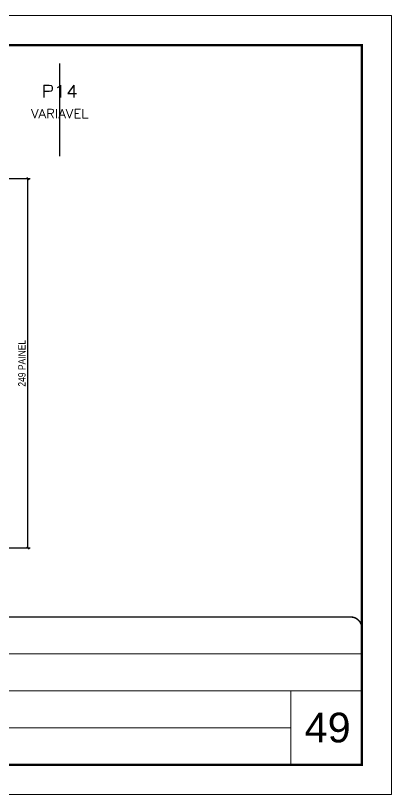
# Model space of a CAD drawing. Extents: x 28748 to 35002, y 14885 to 43501.
# Drawn here: x 29726 to 30233, y 28668 to 29718 of the extents above; entities that cross this region are included whole.
import ezdxf
from ezdxf.enums import TextEntityAlignment as Align

# ---------------------------------------------------------------- set-up
doc = ezdxf.new("R2010")
doc.units = 0
for name, pattern in [('CONTINUO', [0]), ('DASHED', [0.75, 0.5, -0.25]), ('HIDDEN', [0.375, 0.25, -0.125])]:
    doc.linetypes.add(name, pattern=pattern)
for name, color, linetype, lineweight in [('CARIMBO', 255, 'Continuous', 9), ('Folhas', 255, 'Continuous', 9), ('SARRAFO DE PRESSAO', 251, 'DASHED', 9), ('Texto Seção', 7, 'Continuous', 15)]:
    doc.layers.add(name, color=color, linetype=linetype, lineweight=lineweight)
for name, color, linetype in [('COTA', 241, 'Continuous'), ('Texto de Titulo', 7, 'Continuous'), ('Texto Qtd Sarr', 242, 'Continuous')]:
    doc.layers.add(name, color=color, linetype=linetype)
doc.styles.add('ARIAL', font='arial.ttf')
doc.styles.add('COTA TECNICA 2X', font='techl___.ttf', dxfattribs={"height": 10})
doc.styles.add('ROMANS', font='romans.shx')
doc.dimstyles.new('SECAO PILAR', dxfattribs={"dimtxt": 10, "dimasz": 3, "dimexe": 3, "dimexo": 3, "dimgap": 3, "dimtad": 1, "dimdec": 1, "dimlfac": 0.5, "dimzin": 12, "dimdsep": 46, "dimtxsty": 'COTA TECNICA 2X', "dimblk1": 'OBLIQUE', "dimblk2": 'OBLIQUE', "dimsah": 1, "dimcen": 0.9, "dimclrd": 256, "dimclre": 256, "dimclrt": 256, "dimadec": 1, "dimazin": 3, "dimtfac": 1, "dimtdec": 1, "dimtmove": 0, "dimatfit": 3, "dimfxl": 1, "dimtolj": 1, "dimtzin": 12, "dimarcsym": 0})

# ---------------------------------------------------------------- blocks, each defined once
blk = doc.blocks.new('9999999999')
at = {"color": 30, "linetype": 'CONTINUO'}
for p, q in [((98564.6, 34379.6), (99584, 34379.6)), ((98564.6, 34329.8), (99488, 34329.8)), ((99584, 34329.8), (99488, 34329.8)), ((99488, 34329.8), (99488, 34230.2)), ((98564.6, 34280), (99488, 34280))]:
    blk.add_line(p, q, dxfattribs=at)
at = {"color": 30, "linetype": 'CONTINUO', "const_width": 2}
blk.add_lwpolyline([(99584, 34230.2), (99584, 34414.4, 0.414214), (99569, 34429.4), (98229, 34429.4, 0.414214), (98214, 34414.4), (98214, 34245.2, 0.414214), (98229, 34230.2), (99584, 34230.2)], format="xyb", dxfattribs=at)
at = {"layer": 'Folhas'}
blk.add_lwpolyline([(98139, 34190.2), (99624, 34190.2), (99624, 35240.2), (98139, 35240.2)], close=True, dxfattribs=at)
at = {"layer": 'Folhas', "color": 30, "const_width": 3}
blk.add_lwpolyline([(98214, 34230.2), (99584, 34230.2), (99584, 35200.2), (98214, 35200.2)], close=True, dxfattribs=at)
blk = doc.blocks.new('titulo1')
at = {"layer": 'Defpoints', "color": 252, "linetype": 'HIDDEN', "ltscale": 2}
blk.add_line((0, 0), (0, 125), dxfattribs=at)
at = {"layer": 'Defpoints', "style": 'ROMANS', "oblique": 15}
blk.add_attdef('FOLHA', text='', height=10, dxfattribs=at).set_placement((0, 15.6), align=Align.MIDDLE_CENTER)
at = {"layer": 'Texto Qtd Sarr', "color": 3, "style": 'ROMANS', "oblique": 15}
for tag, height, p in [('TITULO', 17, (0, 71.4)), ('SEÇÃO', 12, (0, 41.5))]:
    blk.add_attdef(tag, text='', height=height, dxfattribs=at).set_placement(p, align=Align.MIDDLE_CENTER)
blk = doc.blocks.new('_Oblique')
at = {"color": 0, "linetype": 'ByBlock', "lineweight": -2}
blk.add_line((-0.5, -0.5), (0.5, 0.5), dxfattribs=at)
blk = doc.blocks.new('*D1826')
at = {"layer": 'COTA', "lineweight": -2, "transparency": 16777216}
for p, q in [((29610.7, 29498.1), (29745.8, 29498.1)), ((29742.8, 29000.1), (29742.8, 29498.1)), ((29610.8, 29000.1), (29745.8, 29000.1))]:
    blk.add_line(p, q, dxfattribs=at)
at = {"layer": 'Defpoints', "color": 0, "transparency": 16777216}
for p in [(29607.7, 29498.1), (29742.8, 29498.1), (29607.8, 29000.1)]:
    blk.add_point(p, dxfattribs=at)
at = {"layer": 'COTA', "lineweight": -2, "transparency": 16777216, "xscale": 3, "yscale": 3, "zscale": 3}
for p, rotation in [((29742.8, 29498.1), 90), ((29742.8, 29000.1), 270)]:
    blk.add_blockref('_Oblique', p, dxfattribs=dict(at, rotation=rotation))
at = {"layer": 'COTA', "transparency": 16777216, "insert": (29734.7, 29249.1), "char_height": 10, "attachment_point": 5, "rotation": 90, "style": 'COTA TECNICA 2X'}
blk.add_mtext('\\A1;249 PAINEL', dxfattribs=at)

msp = doc.modelspace()

# ---------------------------------------------------------------- block references
at = {"layer": 'SARRAFO DE PRESSAO', "color": 6, "linetype": 'ByBlock'}
msp.add_blockref('9999999999', (-69390.64, -5522.36), dxfattribs=at)
at = {"layer": 'Texto Seção'}
ref = msp.add_blockref('titulo1', (29785.7, 29528.21), dxfattribs=at)
ref.add_attrib('TITULO', 'P14', dxfattribs={"layer": 'Texto de Titulo', "color": 7, "height": 17, "style": 'ROMANS', "width": 1.1}).set_placement((29785.7, 29615.71), align=Align.MIDDLE_CENTER)
ref.add_attrib('SEÇÃO', 'VARIAVEL', dxfattribs={"layer": 'Texto de Titulo', "color": 7, "height": 12, "style": 'ROMANS', "width": 1.1}).set_placement((29785.7, 29585.71), align=Align.MIDDLE_CENTER)

# ---------------------------------------------------------------- texts
at = {"layer": 'CARIMBO', "style": 'ARIAL'}
msp.add_text('49', height=40, dxfattribs=at).set_placement((30116.2, 28737.99))

# ---------------------------------------------------------------- dimensions: what is measured, and where the dimension line sits
at = {"layer": 'COTA'}
dim = msp.add_linear_dim(base=(29742.79, 29498.15), p1=(29607.75, 29000.15), p2=(29607.71, 29498.15), angle=90, text='<> PAINEL', dimstyle='SECAO PILAR', dxfattribs=at)
dim.commit()
dim.dimension.update_dxf_attribs({"geometry": '*D1826', "text_midpoint": (29734.69, 29249.15)})

doc.saveas('drawing.dxf')
